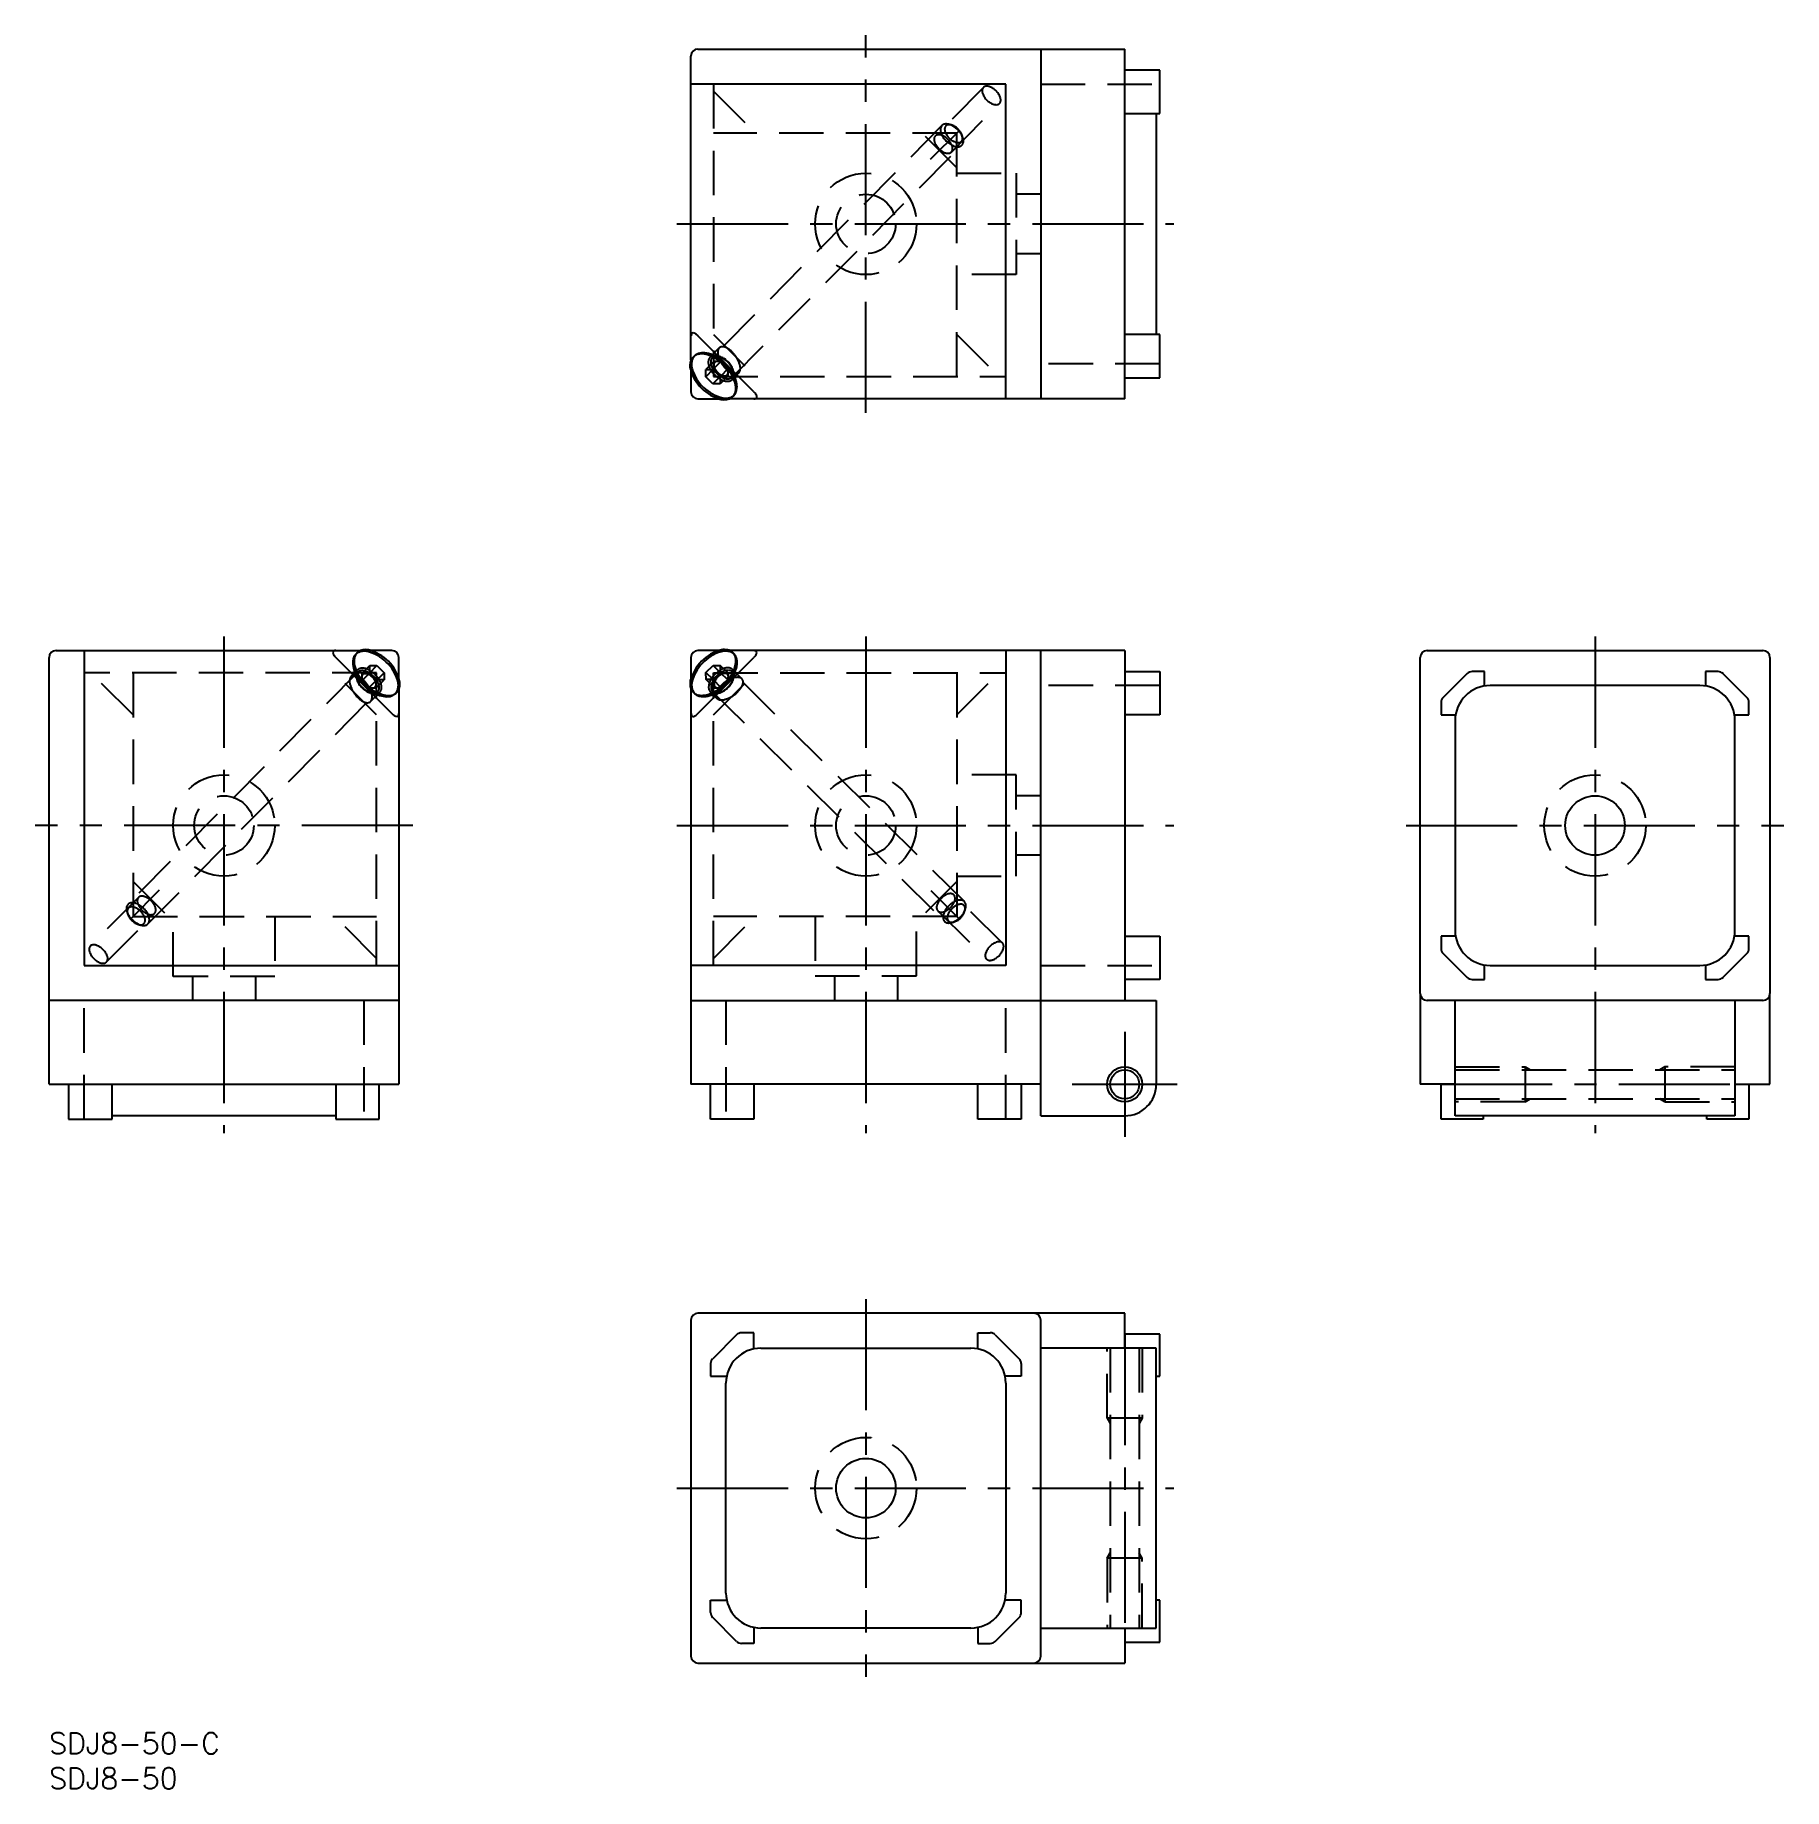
# Model space of a CAD drawing. Extents: x -2 to 248, y -8 to 243.
import ezdxf

# ---------------------------------------------------------------- set-up
doc = ezdxf.new("R2010")
doc.units = 0
doc.header["$LTSCALE"] = 0.5
doc.linetypes.add('CENTER', pattern=[50.8, 31.75, -6.35, 6.35, -6.35])
doc.linetypes.add('DASHED', pattern=[19.05, 12.7, -6.35])
for name, color, linetype in [('MSM_CENTER', 1, 'CENTER'), ('MSM_CONTINUOUS', 7, 'CONTINUOUS'), ('MSM_DASHED', 4, 'DASHED'), ('MSM_NARROW', 5, 'CONTINUOUS'), ('MSM_PART_NUMBER', 7, 'CONTINUOUS')]:
    doc.layers.add(name, color=color, linetype=linetype)
doc.styles.get("Standard").update_dxf_attribs({"font": 'txt.shx', "height": 3, "bigfont": 'bigfont.shx'})

msp = doc.modelspace()

# ---------------------------------------------------------------- linework, layer by layer
at = {"layer": 'MSM_CENTER'}
for p, q in [((116.76, 188.71), (116.76, 242.71)), ((126.01, 224.95, -1.25), (130.18, 229.13, 0.14)), ((89.76, 215.71), (160.76, 215.71)), ((25, 156.72), (25, 85.72)), ((116.76, 156.72), (116.76, 85.72)), ((220.99, 156.72), (220.99, 85.72)), ((52, 129.72), (-2, 129.72)), ((89.76, 129.72), (160.76, 129.72)), ((193.99, 129.72), (247.99, 129.72)), ((15.75, 120.47, 1.02), (11.58, 116.3, 2.4)), ((126.04, 120.44, -1.24), (130.21, 116.27, 0.15)), ((153.76, 100.22), (153.76, 85.22)), ((146.26, 92.72), (161.26, 92.72)), ((198.99, 92.72), (242.99, 92.72)), ((116.76, 62), (116.76, 8)), ((153.76, 57), (153.76, 13)), ((89.76, 35), (160.76, 35))]:
    msp.add_line(p, q, dxfattribs=at)
at = {"layer": 'MSM_CONTINUOUS'}
for p, q in [((92.76, 240.71), (153.76, 240.71)), ((141.76, 240.71), (141.76, 190.71)), ((153.76, 190.71), (153.76, 240.71)), ((91.76, 196.26), (91.76, 239.71)), ((136.76, 235.71), (91.76, 235.71)), ((136.76, 190.71), (136.76, 235.71)), ((158.76, 237.71), (153.76, 237.71)), ((158.76, 231.51), (158.76, 237.71)), ((153.76, 231.51), (158.76, 231.51)), ((158.26, 231.51), (158.26, 199.91)), ((100.76, 191.71), (92.76, 199.71)), ((158.76, 199.91), (153.76, 199.91)), ((158.76, 193.71), (158.76, 199.91)), ((95, 196.9), (93.67, 197.1)), ((91.76, 194.66), (91.76, 191.71)), ((94.88, 194.89), (93.87, 193.86)), ((93.87, 193.86), (93.87, 194.89)), ((93.87, 194.89), (94.89, 194.89)), ((94.89, 192.85), (93.87, 193.86)), ((94.89, 194.89), (95.92, 193.87)), ((95.91, 193.88), (94.89, 192.85)), ((95.92, 193.87), (95.92, 192.85)), ((98.13, 192.67), (97.93, 194)), ((153.76, 193.71), (158.76, 193.71)), ((92.76, 190.71), (95.77, 190.71)), ((95.92, 192.85), (94.89, 192.85)), ((153.76, 190.71), (97.18, 190.71)), ((0, 92.72), (0, 153.72)), ((1, 154.72), (44.59, 154.72)), ((5, 154.72), (5, 109.72)), ((41, 153.72), (49, 145.72)), ((49, 154.72), (45.99, 154.72)), ((50, 150.77), (50, 153.72)), ((91.76, 153.72), (91.76, 150.71)), ((95.71, 154.72), (92.76, 154.72)), ((92.76, 145.72), (100.76, 153.72)), ((153.76, 154.72), (97.32, 154.72)), ((136.76, 154.72), (136.76, 109.72)), ((141.76, 88.22), (141.76, 154.72)), ((153.76, 154.72), (153.76, 104.72)), ((195.99, 105.72), (195.99, 153.72)), ((196.99, 154.72), (244.99, 154.72)), ((245.99, 153.72), (245.99, 105.72)), ((43.63, 152.75), (43.84, 151.42)), ((45.85, 151.55), (46.87, 152.58)), ((45.85, 152.58), (46.87, 152.58)), ((45.85, 151.56), (45.85, 152.58)), ((46.87, 150.54), (45.85, 151.56)), ((46.87, 152.58), (47.9, 151.56)), ((47.9, 150.54), (46.87, 150.54)), ((46.88, 150.54), (47.9, 151.56)), ((47.9, 151.56), (47.9, 150.54)), ((93.9, 151.59), (94.92, 152.61)), ((94.93, 150.57), (93.9, 151.59)), ((93.91, 150.57), (93.9, 151.59)), ((94.93, 150.57), (93.91, 150.57)), ((95.94, 151.6), (94.92, 152.61)), ((94.92, 152.61), (95.94, 152.61)), ((95.94, 151.59), (94.93, 150.57)), ((95.94, 152.61), (95.94, 151.59)), ((97.96, 151.48), (98.15, 152.82)), ((153.76, 151.72), (158.76, 151.72)), ((158.76, 151.72), (158.76, 145.52)), ((202.7, 151.43), (199.28, 148.01)), ((205.19, 151.72), (203.41, 151.72)), ((205.19, 149.65), (205.19, 151.72)), ((238.58, 151.72), (236.79, 151.72)), ((236.79, 151.72), (236.79, 149.65)), ((242.7, 148.01), (239.28, 151.43)), ((46.76, 148.52), (48.1, 148.33)), ((50, 149.17), (50, 92.72)), ((91.76, 149.3), (91.76, 92.72)), ((93.73, 148.35), (95.06, 148.56)), ((235.99, 149.72), (205.99, 149.72)), ((158.76, 145.52), (153.76, 145.52)), ((198.99, 147.3), (198.99, 145.52)), ((198.99, 145.52), (201.06, 145.52)), ((240.93, 145.52), (242.99, 145.52)), ((242.99, 145.52), (242.99, 147.3)), ((200.99, 144.72), (200.99, 114.72)), ((240.99, 114.72), (240.99, 144.72)), ((153.76, 113.92), (158.76, 113.92)), ((158.76, 113.92), (158.76, 107.72)), ((201.06, 113.92), (198.99, 113.92)), ((198.99, 113.92), (198.99, 112.13)), ((242.99, 113.92), (240.93, 113.92)), ((242.99, 112.13), (242.99, 113.92)), ((199.28, 111.43), (202.7, 108.01)), ((239.28, 108.01), (242.7, 111.43)), ((5, 109.72), (50, 109.72)), ((136.76, 109.72), (91.76, 109.72)), ((205.19, 107.72), (205.19, 109.78)), ((205.99, 109.72), (235.99, 109.72)), ((236.79, 109.78), (236.79, 107.72)), ((158.76, 107.72), (153.76, 107.72)), ((195.99, 105.72), (195.99, 92.72)), ((203.41, 107.72), (205.19, 107.72)), ((236.79, 107.72), (238.58, 107.72)), ((245.99, 92.72), (245.99, 105.72)), ((50, 104.72), (0, 104.72)), ((91.76, 104.72), (158.26, 104.72)), ((158.26, 104.72), (158.26, 92.72)), ((244.99, 104.72), (196.99, 104.72)), ((200.99, 88.22), (200.99, 104.72)), ((240.99, 104.72), (240.99, 88.22)), ((0, 92.72), (50, 92.72)), ((2.8, 92.72), (2.8, 87.72)), ((9, 87.72), (9, 92.72)), ((41, 92.72), (41, 87.72)), ((47.2, 87.72), (47.2, 92.72)), ((141.76, 92.72), (91.76, 92.72)), ((94.56, 87.72), (94.56, 92.72)), ((100.76, 92.72), (100.76, 87.72)), ((132.76, 87.72), (132.76, 92.72)), ((138.96, 92.72), (138.96, 87.72)), ((200.99, 92.72), (195.99, 92.72)), ((198.99, 87.72), (198.99, 92.72)), ((240.99, 92.72), (245.99, 92.72)), ((242.99, 92.72), (242.99, 87.72)), ((41, 88.22), (9, 88.22)), ((141.76, 88.22), (153.76, 88.22)), ((240.99, 88.22), (200.99, 88.22)), ((204.99, 88.22), (204.99, 87.72)), ((236.99, 87.72), (236.99, 88.22)), ((2.8, 87.72), (9, 87.72)), ((41, 87.72), (47.2, 87.72)), ((100.76, 87.72), (94.56, 87.72)), ((138.96, 87.72), (132.76, 87.72)), ((204.99, 87.72), (198.99, 87.72)), ((242.99, 87.72), (236.99, 87.72)), ((91.76, 59), (91.76, 11)), ((153.76, 60), (92.76, 60)), ((141.76, 11), (141.76, 59)), ((153.76, 55), (153.76, 60)), ((98.27, 56.91), (94.86, 53.49)), ((100.76, 57.2), (98.98, 57.2)), ((100.76, 54.9), (100.76, 57.2)), ((132.76, 54.9), (132.76, 57.2)), ((132.76, 57.2), (134.55, 57.2)), ((135.26, 56.91), (138.67, 53.49)), ((158.76, 57), (153.76, 57)), ((158.76, 51), (158.76, 57)), ((94.56, 52.79), (94.56, 51)), ((101.76, 55), (131.76, 55)), ((138.96, 52.79), (138.96, 51)), ((158.26, 55), (141.76, 55)), ((158.26, 15), (158.26, 55)), ((94.56, 51), (96.86, 51)), ((138.96, 51), (136.66, 51)), ((158.26, 51), (158.76, 51)), ((96.76, 20), (96.76, 50)), ((136.76, 50), (136.76, 20)), ((94.56, 17.21), (94.56, 19)), ((94.56, 19), (96.86, 19)), ((138.96, 19), (136.66, 19)), ((138.96, 17.21), (138.96, 19)), ((158.76, 19), (158.26, 19)), ((158.76, 13), (158.76, 19)), ((98.27, 13.09), (94.86, 16.51)), ((100.76, 15.1), (100.76, 12.8)), ((132.76, 15.1), (132.76, 12.8)), ((135.26, 13.09), (138.67, 16.51)), ((100.76, 12.8), (98.98, 12.8)), ((131.76, 15), (101.76, 15)), ((132.76, 12.8), (134.55, 12.8)), ((141.76, 15), (158.26, 15)), ((153.76, 15), (153.76, 10)), ((153.76, 13), (158.76, 13)), ((92.76, 10), (153.76, 10))]:
    msp.add_line(p, q, dxfattribs=at)
for centre, radius in [((220.99, 129.72), 4.25), ((153.76, 92.72), 2.07), ((116.76, 35), 4.25)]:
    msp.add_circle(centre, radius, dxfattribs=at)
for centre, radius, start, end in [((92.76, 239.71), 1, 90, 180), ((92.42, 199.72), 0.656, 155.2392, 180.5944), ((92.05, 199.87), 0.254, 87.8799, 151.4591), ((92.02, 199.5), 0.624, 59.5409, 87.0824), ((91.31, 198.27), 2.05, 44.5907, 59.6217), ((94, 195.47), 2.39, 167.5287, 190.2866), ((93.06, 195.69), 1.42, 102.6939, 167.8689), ((93.3, 195.8), 1.48, 101.027, 133.4072), ((93.28, 194.74), 2.39, 80.2731, 103.0155), ((93.46, 195.17), 2.13, 89.129, 101.7705), ((93.38, 193.87), 3.43, 70.5744, 88.1507), ((92.45, 191.4), 5.83, 12.8402, 77.7155), ((92.78, 192.19), 5.21, 56.5748, 70.485), ((91.97, 190.93), 6.71, 45.0414, 56.7461), ((91.96, 190.9), 6.74, 36.3335, 45.1338), ((97.51, 196.52), 6.04, 194.1199, 256.4358), ((92.46, 191.27), 6.11, 30.0897, 36.3477), ((93.21, 191.7), 5.25, 23.1999, 30.1205), ((93.79, 191.96), 4.61, 16.3115, 23.0871), ((94.87, 192.31), 3.48, 6.3585, 15.7571), ((92.76, 191.71), 1, 180, 270), ((96.47, 193.04), 2.48, 250.2333, 289.7667), ((96.5, 193.03), 2.42, 260.4219, 282.8616), ((96.73, 192.05), 1.42, 282.6748, 347.8498), ((96.79, 192.3), 1.55, 312.2811, 355.5031), ((95.79, 192.27), 2.38, 347.5145, 9.7841), ((96, 192.43), 2.34, 353.9524, 6.6394), ((99.33, 190.25), 2.05, 30.3838, 45.4147), ((100.77, 191.36), 0.656, 269.411, 294.7662), ((100.93, 190.99), 0.254, 298.5463, 2.1255), ((100.56, 190.97), 0.624, 2.923, 30.4646), ((1, 153.72), 1, 90, 180), ((40.84, 154.44), 0.254, 118.5463, 182.1255), ((41.21, 154.46), 0.624, 182.923, 210.4646), ((42.43, 155.18), 2.05, 210.3838, 225.4147), ((40.99, 154.07), 0.656, 89.411, 114.7662), ((45.76, 153), 2.34, 173.9524, 186.6394), ((44.98, 153.13), 1.55, 132.2811, 175.5031), ((45.98, 153.16), 2.38, 167.5145, 189.7841), ((45.04, 153.38), 1.42, 102.6748, 167.8498), ((45.29, 152.38), 2.48, 70.2333, 109.7667), ((45.26, 152.4), 2.42, 80.4219, 102.8616), ((44.25, 148.91), 6.04, 14.1199, 76.4358), ((49, 153.72), 1, 0, 90), ((97.57, 148.97), 6.04, 104.1199, 166.4358), ((92.76, 153.72), 1, 90, 180), ((96.52, 152.48), 2.39, 77.5287, 100.2866), ((96.74, 153.43), 1.42, 12.6939, 77.8689), ((96.86, 153.18), 1.48, 11.027, 43.4072), ((95.79, 153.2), 2.39, 350.2731, 13.0155), ((94.93, 153.1), 3.43, 340.5744, 358.1507), ((96.22, 153.03), 2.13, 359.129, 11.7705), ((100.77, 154.06), 0.656, 65.2392, 90.5944), ((99.33, 155.18), 2.05, 314.5907, 329.6217), ((100.92, 154.44), 0.254, 357.8799, 61.4591), ((100.55, 154.46), 0.624, 329.5409, 357.0824), ((196.99, 153.72), 1, 90, 180), ((244.99, 153.72), 1, 0, 90), ((46.89, 153.11), 3.48, 186.3585, 195.7571), ((47.97, 153.46), 4.61, 196.3115, 203.0871), ((49.32, 154.03), 5.83, 192.8402, 257.7155), ((48.56, 153.73), 5.25, 203.1999, 210.1205), ((49.3, 154.15), 6.11, 210.0897, 216.3477), ((49.81, 154.52), 6.74, 216.3335, 225.1338), ((94.1, 150.01), 2.48, 160.2333, 199.7667), ((92.45, 154.04), 5.83, 282.8402, 347.7155), ((91.98, 154.52), 6.71, 315.0414, 326.7461), ((93.25, 153.7), 5.21, 326.5748, 340.485), ((203.41, 150.72), 1, 90, 135), ((238.58, 150.72), 1, 45, 90), ((49.8, 154.5), 6.71, 225.0414, 236.7461), ((48.99, 153.23), 5.21, 236.5748, 250.485), ((48.39, 151.56), 3.43, 250.5744, 268.1507), ((48.48, 150.69), 2.39, 260.2731, 283.0155), ((48.31, 150.26), 2.13, 269.129, 281.7705), ((48.46, 149.63), 1.48, 281.027, 313.4072), ((48.71, 149.74), 1.42, 282.6939, 347.8689), ((47.76, 149.96), 2.39, 347.5287, 10.2866), ((94.09, 149.98), 2.42, 170.4219, 192.8616), ((93.11, 149.75), 1.42, 192.6748, 257.8498), ((93.36, 149.7), 1.55, 222.2811, 265.5031), ((93.32, 150.7), 2.38, 257.5145, 279.7841), ((93.48, 150.48), 2.34, 263.9524, 276.6394), ((93.37, 151.61), 3.48, 276.3585, 285.7571), ((93.02, 152.69), 4.61, 286.3115, 293.0871), ((92.76, 153.28), 5.25, 293.1999, 300.1205), ((92.33, 154.02), 6.11, 300.0897, 306.3477), ((91.96, 154.53), 6.74, 306.3335, 315.1338), ((199.99, 147.3), 1, 135, 180), ((205.99, 144.72), 5, 90, 180), ((235.99, 144.72), 5, 0, 90), ((241.99, 147.3), 1, 360, 45), ((50.46, 147.16), 2.05, 224.5907, 239.6217), ((49.72, 145.56), 0.254, 267.8799, 331.4591), ((49.34, 145.71), 0.656, 335.2392, 0.5944), ((92.42, 145.71), 0.656, 179.411, 204.7662), ((92.04, 145.55), 0.254, 208.5463, 272.1255), ((91.3, 147.15), 2.05, 300.3838, 315.4147), ((49.74, 145.93), 0.624, 239.5409, 267.0824), ((92.02, 145.92), 0.624, 272.923, 300.4646), ((205.99, 114.72), 5, 180, 270), ((235.99, 114.72), 5, 270, 0), ((199.99, 112.13), 1, 180, 225), ((241.99, 112.13), 1, 315, 360), ((203.41, 108.72), 1, 225, 270), ((238.58, 108.72), 1, 270, 315), ((196.99, 105.72), 1, 180, 270), ((244.99, 105.72), 1, 270, 0), ((153.76, 92.72), 4.5, 270, 0), ((92.76, 59), 1, 90, 180), ((140.76, 59), 1, 0, 90), ((98.98, 56.2), 1, 90, 135), ((134.55, 56.2), 1, 45, 90), ((95.56, 52.79), 1, 135, 180), ((101.76, 50), 5, 90, 180), ((131.76, 50), 5, 0, 90), ((137.96, 52.79), 1, 0, 45), ((101.76, 20), 5, 180, 270), ((131.76, 20), 5, 270, 0), ((95.56, 17.21), 1, 180, 225), ((137.96, 17.21), 1, 315, 0), ((98.98, 13.8), 1, 225, 270), ((134.55, 13.8), 1, 270, 315), ((92.76, 11), 1, 180, 270), ((140.76, 11), 1, 270, 0)]:
    msp.add_arc(centre, radius, start, end, dxfattribs=at)
at = {"layer": 'MSM_DASHED'}
for p, q in [((94.96, 235.71), (94.96, 193.91)), ((141.76, 235.71), (158.76, 235.71)), ((94.96, 234.71), (100.96, 228.71)), ((133.56, 235.22), (126.68, 228.28)), ((128.98, 225.99), (135.86, 232.94)), ((127.64, 229.78), (94.79, 196.61)), ((129.76, 228.71), (94.96, 228.71)), ((129.76, 223.71), (124.76, 228.71)), ((128.98, 229.86), (128.64, 229.95)), ((129.76, 193.91), (129.76, 228.71)), ((130.64, 227.97), (130.55, 228.3)), ((97.63, 193.79), (130.48, 226.97)), ((129.76, 222.96), (138.26, 222.96)), ((138.26, 222.96), (138.26, 208.46)), ((141.76, 219.96), (138.26, 219.96)), ((141.76, 211.46), (138.26, 211.46)), ((138.26, 208.46), (129.76, 208.46)), ((94.96, 199.91), (100.96, 193.91)), ((129.76, 199.91), (135.76, 193.91)), ((91.76, 196.26), (91.76, 194.58)), ((95.02, 196.04), (93.87, 194.89)), ((95.6, 196.83), (94.24, 197.19)), ((95.8, 197.98), (94.47, 196.64)), ((96.04, 196.05), (94.89, 194.89)), ((95.6, 196.82), (95, 196.9)), ((96.04, 196.05), (95.02, 196.04)), ((95.02, 196.04), (95.02, 195.02)), ((97.06, 195.03), (96.04, 196.05)), ((158.76, 195.71), (141.76, 195.71)), ((95.02, 195.02), (94.88, 194.89)), ((94.96, 193.91), (136.76, 193.91)), ((95.02, 195.02), (96.04, 194.01)), ((96.04, 194.01), (95.91, 193.88)), ((97.06, 195.03), (95.92, 193.87)), ((97.06, 194.01), (95.92, 192.85)), ((96.04, 194.01), (97.06, 194.01)), ((97.06, 194.01), (97.06, 195.03)), ((97.67, 193.47), (98.6, 194.42)), ((97.88, 194.27), (97.77, 194.31)), ((97.88, 194.27), (97.77, 194.31)), ((97.93, 194), (97.83, 194.6)), ((98.22, 193.23), (97.85, 194.6)), ((95.77, 190.71), (97.17, 190.71)), ((45.99, 154.72), (44.59, 154.72)), ((97.31, 154.72), (95.63, 154.72)), ((46.8, 151.52), (5, 151.52)), ((12, 145.52), (6, 151.52)), ((44.13, 151.63), (11.28, 118.46)), ((12, 151.52), (12, 116.72)), ((46.8, 145.52), (40.8, 151.52)), ((44.1, 151.95), (43.16, 151.01)), ((43.54, 152.2), (43.92, 150.83)), ((43.84, 151.42), (43.93, 150.82)), ((43.88, 151.15), (44, 151.12)), ((43.88, 151.15), (44, 151.12)), ((44.7, 151.42), (45.85, 152.58)), ((44.7, 150.4), (45.85, 151.56)), ((44.7, 151.42), (44.7, 150.4)), ((45.72, 151.42), (44.7, 151.42)), ((45.72, 151.42), (45.85, 151.55)), ((46.75, 150.4), (45.72, 151.42)), ((45.72, 149.38), (46.87, 150.54)), ((46.75, 149.38), (47.9, 150.54)), ((46.75, 150.4), (46.88, 150.54)), ((46.8, 109.72), (46.8, 151.52)), ((50, 149.17), (50, 150.85)), ((91.76, 150.71), (91.76, 149.31)), ((95.06, 149.42), (93.91, 150.57)), ((95.06, 150.44), (94.93, 150.57)), ((96.09, 149.42), (94.93, 150.57)), ((94.96, 145.52), (100.96, 151.52)), ((94.96, 109.72), (94.96, 151.52)), ((94.96, 151.52), (136.76, 151.52)), ((96.08, 151.47), (95.06, 150.44)), ((95.06, 150.44), (95.06, 149.42)), ((97.1, 151.47), (95.94, 152.61)), ((96.08, 151.47), (95.94, 151.6)), ((97.1, 150.44), (95.94, 151.59)), ((97.1, 151.47), (96.08, 151.47)), ((96.09, 149.42), (97.1, 150.44)), ((97.1, 150.44), (97.1, 151.47)), ((130.84, 118.84), (97.66, 151.69)), ((99.04, 150.68), (97.69, 152.01)), ((97.87, 150.88), (97.96, 151.48)), ((97.88, 150.89), (98.24, 152.24)), ((129.76, 145.52), (135.76, 151.52)), ((129.76, 151.52), (129.76, 116.72)), ((14.12, 115.65), (46.97, 148.82)), ((44.7, 150.4), (45.72, 149.38)), ((45.72, 149.38), (46.75, 149.38)), ((45.97, 147.45), (47.29, 148.79)), ((46.17, 148.61), (46.76, 148.52)), ((46.17, 148.6), (47.52, 148.24)), ((46.75, 149.38), (46.75, 150.4)), ((94.29, 148.26), (95.65, 148.64)), ((94.53, 148.82), (95.47, 147.88)), ((94.85, 148.85), (128.02, 116)), ((95.06, 149.42), (96.09, 149.42)), ((95.06, 148.56), (95.66, 148.65)), ((95.33, 148.6), (95.36, 148.72)), ((95.33, 148.6), (95.36, 148.72)), ((158.76, 149.72), (141.76, 149.72)), ((138.26, 136.97), (129.76, 136.97)), ((138.26, 122.47), (138.26, 136.97)), ((141.76, 133.97), (138.26, 133.97)), ((141.76, 125.47), (138.26, 125.47)), ((12, 121.72), (17, 116.72)), ((129.76, 121.72), (124.76, 116.72)), ((129.76, 122.47), (138.26, 122.47)), ((12.79, 119.44), (5.9, 112.49)), ((136.28, 112.92), (129.33, 119.8)), ((130.91, 117.51), (131, 117.84)), ((8.21, 110.21), (15.08, 117.15)), ((11.12, 117.46), (11.22, 117.12)), ((12, 116.72), (46.8, 116.72)), ((12.79, 115.57), (13.12, 115.48)), ((17.75, 108.12), (17.75, 116.72)), ((32.25, 116.72), (32.25, 108.12)), ((46.8, 110.72), (40.8, 116.72)), ((94.96, 110.72), (100.96, 116.72)), ((129.76, 116.72), (94.96, 116.72)), ((109.51, 116.72), (109.51, 108.22)), ((124.01, 108.22), (124.01, 116.72)), ((127.04, 117.51), (134, 110.62)), ((129.02, 115.84), (129.36, 115.94)), ((32.25, 108.12), (17.75, 108.12)), ((20.5, 108.12), (20.5, 104.72)), ((29.5, 108.12), (29.5, 104.72)), ((109.51, 108.22), (124.01, 108.22)), ((112.26, 108.22), (112.26, 104.72)), ((121.26, 108.22), (121.26, 104.72)), ((141.76, 109.72), (158.76, 109.72)), ((5, 87.72), (5, 104.72)), ((45, 104.72), (45, 87.72)), ((96.76, 104.72), (96.76, 87.72)), ((136.76, 87.72), (136.76, 104.72)), ((200.99, 95.22), (210.99, 95.22)), ((200.99, 94.79), (240.99, 94.79)), ((210.99, 95.22), (210.99, 90.22)), ((210.99, 95.22), (211.74, 94.79)), ((230.99, 95.22), (230.24, 94.79)), ((230.99, 95.22), (230.99, 90.22)), ((240.99, 95.22), (230.99, 95.22)), ((200.99, 90.65), (240.99, 90.65)), ((210.99, 90.22), (211.74, 90.65)), ((230.99, 90.22), (230.24, 90.65)), ((210.99, 90.22), (200.99, 90.22)), ((230.99, 90.22), (240.99, 90.22)), ((151.26, 45), (151.26, 55)), ((151.7, 55), (151.7, 15)), ((155.83, 55), (155.83, 15)), ((156.26, 55), (156.26, 45)), ((156.26, 45), (151.26, 45)), ((151.26, 45), (151.7, 44.25)), ((156.26, 45), (155.83, 44.25)), ((151.26, 25), (151.7, 25.75)), ((156.26, 25), (155.83, 25.75)), ((151.26, 25), (151.26, 15)), ((156.26, 25), (151.26, 25)), ((156.26, 15), (156.26, 25))]:
    msp.add_line(p, q, dxfattribs=at)
for centre, radius in [((116.76, 215.71), 7.25), ((116.76, 215.71), 4.25), ((25, 129.72), 7.25), ((116.76, 129.72), 7.25), ((220.99, 129.72), 7.25), ((25, 129.72), 4.25), ((116.76, 129.72), 4.25), ((116.76, 35), 7.25)]:
    msp.add_circle(centre, radius, dxfattribs=at)
for centre, radius, start, end in [((133.98, 234.8), 0.598, 92.0824, 178.4794), ((134.63, 234.74), 1.25, 176.6483, 199.9453), ((135.86, 235.24), 2.57, 201.0285, 249.5333), ((134.05, 234.15), 1.25, 70.6385, 93.8915), ((133.56, 232.92), 2.57, 21.0285, 69.5333), ((135.44, 233.36), 0.598, 272.0824, 358.4794), ((134.79, 233.42), 1.25, 356.6701, 19.9235), ((135.37, 234.01), 1.25, 250.6629, 273.8671), ((127.1, 227.86), 0.594, 110.6926, 176.8171), ((127.2, 227.41), 1.04, 67.372, 106.9968), ((128.98, 229.19), 1.56, 176.8173, 200.8663), ((128.16, 229.26), 0.738, 92.0042, 178.5576), ((130.49, 229.82), 3.19, 201.6899, 248.8719), ((126.75, 226.1), 2.44, 44.2454, 69.4894), ((128.6, 229.32), 0.577, 92.9212, 177.6406), ((129.24, 229.26), 1.22, 176.2198, 201.2123), ((130.43, 229.76), 2.51, 201.895, 248.6667), ((128.24, 228.44), 1.56, 69.6952, 93.7447), ((128.67, 228.7), 1.2, 69.0768, 94.6146), ((127.63, 226.93), 3.19, 21.6899, 68.8719), ((128.18, 227.49), 2.51, 21.895, 68.6667), ((129.4, 227.98), 1.19, 355.9068, 21.5253), ((127.96, 227.81), 1.45, 176.9036, 213.3776), ((129, 228.32), 2.6, 210.1903, 251.6271), ((128.52, 227.13), 1.33, 254.9251, 264.4436), ((128.49, 226.8), 0.988, 264.3928, 275.9823), ((126.84, 226.08), 2.38, 20.2326, 46.033), ((128.55, 226.43), 0.617, 274.1895, 314.3124), ((128.58, 226.38), 0.555, 315.3808, 332.4059), ((128.21, 226.51), 0.952, 335.8486, 24.3388), ((129.89, 228.33), 1.59, 249.9161, 273.5238), ((129.95, 228.56), 1.22, 249.3436, 274.3478), ((129.96, 227.48), 0.738, 272.0042, 358.5576), ((130.01, 227.92), 0.577, 272.9212, 357.6406), ((129.11, 227.55), 1.59, 357.0238, 20.6598), ((96.2, 197.58), 0.565, 115.2566, 135.3301), ((96.23, 197.51), 0.648, 96.6587, 114.9762), ((96.26, 197.26), 0.898, 81.8661, 96.6022), ((96.2, 196.84), 1.32, 70.5616, 81.962), ((95.99, 196.22), 1.98, 61.7481, 70.6118), ((94.09, 195.62), 2.26, 158.544, 195.1798), ((93.26, 195.88), 1.38, 134.3864, 156.0159), ((95.13, 196.02), 0.898, 136.8762, 179.1904), ((96.16, 196), 1.94, 179.0056, 205.5347), ((95.96, 196), 1.38, 171.0384, 198.0987), ((95.34, 196.08), 0.756, 136.2548, 170.2136), ((97.61, 196.61), 3.14, 199.3406, 251.2211), ((95.49, 195.57), 0.475, 85.4806, 185.0812), ((95.5, 194.95), 1.1, 66.3043, 88.8228), ((97.03, 197.34), 1.45, 171.955, 183.4353), ((98.19, 197.44), 2.61, 184.1857, 204.1181), ((96.55, 197.41), 0.96, 157.8645, 171.9573), ((94.52, 193.49), 3.51, 18.4778, 72.084), ((96.29, 197.51), 0.679, 140.0904, 157.8421), ((99.64, 198), 4.16, 202.9746, 210.8777), ((94.81, 193.79), 3.15, 19.638, 70.9238), ((95.12, 194.1), 2.03, 24.3024, 66.0289), ((99.88, 198.14), 4.44, 210.7927, 218.7052), ((95.62, 195.56), 2.73, 54.7503, 61.5024), ((94.96, 194.67), 3.84, 36.8452, 54.3441), ((94.89, 194.5), 4, 14.6865, 38.22), ((97.75, 196.74), 6.08, 196.2896, 256.4303), ((97.73, 196.73), 3.67, 205.2766, 245.2851), ((96.12, 195.56), 1.11, 181.7238, 205.7186), ((96.97, 195.96), 2.04, 205.528, 245.0338), ((96.58, 195.14), 1.13, 245.1237, 268.5408), ((97.02, 195.2), 1.98, 245.3058, 271.2775), ((99.54, 197.82), 3.98, 218.2294, 234.1971), ((96.59, 194.48), 0.475, 265.3767, 5.0747), ((97.01, 194.95), 1.38, 252.418, 279.5684), ((95.94, 194.49), 1.12, 1.9676, 23.6674), ((97.05, 194.12), 0.899, 271.3978, 313.6592), ((98.46, 196.31), 2.12, 233.8377, 250.7558), ((97.11, 194.33), 0.749, 280.1812, 314.474), ((97.07, 194.32), 0.771, 316.535, 351.9107), ((96.46, 194.4), 1.39, 352.3068, 18.6235), ((98.14, 195.23), 0.987, 255.1359, 276.0646), ((98.18, 194.85), 0.608, 276.2423, 344.0583), ((97.26, 195.1), 1.56, 344.6515, 15.5133), ((96.68, 192.77), 1.98, 259.7105, 305.4229), ((45.08, 152.66), 1.98, 79.7105, 125.4229), ((44.01, 148.69), 6.08, 16.2896, 76.4303), ((97.79, 148.73), 6.08, 106.2896, 166.4303), ((96.68, 152.39), 2.26, 68.544, 105.1798), ((96.94, 153.22), 1.38, 44.3864, 66.0159), ((44.51, 150.33), 1.56, 164.6515, 195.5133), ((43.59, 150.58), 0.608, 96.2423, 164.0583), ((43.63, 150.2), 0.987, 75.1359, 96.0646), ((45.31, 151.03), 1.39, 172.3068, 198.6235), ((47.25, 151.94), 3.51, 198.4778, 252.084), ((44.69, 151.1), 0.771, 136.535, 171.9107), ((46.95, 151.64), 3.15, 199.638, 250.9238), ((43.3, 149.12), 2.12, 53.8377, 70.7558), ((44.72, 151.3), 0.899, 91.3978, 133.6592), ((44.66, 151.1), 0.749, 100.1812, 134.474), ((44.75, 150.48), 1.38, 72.418, 99.5684), ((42.22, 147.6), 3.98, 38.2294, 54.1971), ((44.74, 150.23), 1.98, 65.3058, 91.2775), ((45.17, 150.95), 0.475, 85.3767, 185.0747), ((45.82, 150.94), 1.12, 181.9676, 203.6674), ((46.64, 151.33), 2.03, 204.3024, 246.0289), ((44.16, 148.82), 3.14, 19.3406, 71.2211), ((45.18, 150.29), 1.13, 65.1237, 88.5408), ((44.03, 148.69), 3.67, 25.2766, 65.2851), ((44.8, 149.47), 2.04, 25.528, 65.0338), ((97.79, 148.75), 3.67, 115.2766, 155.2851), ((97.66, 148.88), 3.14, 109.3406, 161.2211), ((97.02, 149.52), 2.04, 115.528, 155.0338), ((94.54, 151.97), 3.51, 288.4778, 342.084), ((94.84, 151.67), 3.15, 289.638, 340.9238), ((95.16, 151.36), 2.03, 294.3024, 336.0289), ((96.62, 150.36), 1.11, 91.7238, 115.7186), ((97.06, 150.32), 1.94, 89.0056, 115.5347), ((96.63, 150.99), 0.475, 355.4806, 95.0812), ((97.05, 150.52), 1.38, 81.0384, 108.0987), ((99.05, 146.85), 4.16, 112.9746, 120.8777), ((96, 150.98), 1.1, 336.3043, 358.8228), ((97.08, 151.36), 0.898, 46.8762, 89.1904), ((97.14, 151.15), 0.756, 46.2548, 80.2136), ((98.5, 148.29), 2.61, 94.1857, 114.1181), ((98.39, 149.45), 1.45, 81.955, 93.4353), ((98.46, 149.93), 0.96, 67.8645, 81.9573), ((98.57, 150.19), 0.679, 50.0904, 67.8421), ((98.64, 150.28), 0.565, 25.2566, 45.3301), ((98.56, 150.25), 0.648, 6.6587, 24.9762), ((46.88, 150.93), 4, 194.6865, 218.22), ((46.81, 150.76), 3.84, 216.8452, 234.3441), ((41.89, 147.29), 4.44, 30.7927, 38.7052), ((42.13, 147.43), 4.16, 22.9746, 30.8777), ((46.26, 150.48), 1.1, 246.3043, 268.8228), ((43.58, 147.99), 2.61, 4.1857, 24.1181), ((44.73, 148.09), 1.45, 351.955, 3.4353), ((46.27, 149.86), 0.475, 265.4806, 5.0812), ((45.64, 149.86), 1.11, 1.7238, 25.7186), ((46.43, 149.34), 0.756, 316.2548, 350.2136), ((45.81, 149.43), 1.38, 351.0384, 18.0987), ((46.64, 149.4), 0.898, 316.8762, 359.1904), ((45.6, 149.42), 1.94, 359.0056, 25.5347), ((48.51, 149.54), 1.38, 314.3864, 336.0159), ((47.67, 149.81), 2.26, 338.544, 15.1798), ((93.83, 149.8), 1.98, 169.7105, 215.4229), ((96.26, 149.46), 1.98, 155.3058, 181.2775), ((95.18, 149.44), 0.899, 181.3978, 223.6592), ((96.01, 149.47), 1.38, 162.418, 189.5684), ((95.38, 149.37), 0.749, 190.1812, 224.474), ((95.38, 149.41), 0.771, 226.535, 261.9107), ((96.2, 149.9), 1.13, 155.1237, 178.5408), ((95.54, 149.89), 0.475, 175.3767, 275.0747), ((95.46, 150.02), 1.39, 262.3068, 288.6235), ((96.28, 148.34), 0.987, 165.1359, 186.0646), ((95.91, 148.31), 0.608, 186.2423, 254.0583), ((97.36, 148.02), 2.12, 143.8377, 160.7558), ((95.54, 150.54), 1.12, 271.9676, 293.6674), ((98.88, 146.94), 3.98, 128.2294, 144.1971), ((99.19, 146.6), 4.44, 120.7927, 128.7052), ((95.55, 151.6), 4, 284.6865, 308.22), ((95.73, 151.53), 3.84, 306.8452, 324.3441), ((96.62, 150.86), 2.73, 324.7503, 331.5024), ((97.28, 150.5), 1.98, 331.7481, 340.6118), ((97.9, 150.28), 1.32, 340.5616, 351.962), ((98.31, 150.22), 0.898, 351.8661, 6.6022), ((46.14, 149.86), 2.73, 234.7503, 241.5024), ((45.78, 149.21), 1.98, 241.7481, 250.6118), ((45.56, 148.59), 1.32, 250.5616, 261.962), ((45.5, 148.17), 0.898, 261.8661, 276.6022), ((45.53, 147.92), 0.648, 276.6587, 294.9762), ((45.56, 147.84), 0.565, 295.2566, 315.3301), ((45.47, 147.92), 0.679, 320.0904, 337.8421), ((45.21, 148.02), 0.96, 337.8645, 351.9573), ((96.15, 149.22), 1.56, 254.6515, 285.5133), ((11.81, 117.94), 0.738, 92.0042, 178.5576), ((12.65, 117.88), 1.59, 177.0238, 200.6598), ((11.75, 117.5), 0.577, 92.9212, 177.6406), ((11.81, 116.86), 1.22, 69.3436, 94.3478), ((11.88, 117.09), 1.59, 69.9161, 93.5238), ((11.33, 115.67), 2.51, 21.895, 68.6667), ((11.27, 115.61), 3.19, 21.6899, 68.8719), ((13.56, 118.92), 0.952, 155.8486, 204.3388), ((13.18, 119.05), 0.555, 135.3808, 152.4059), ((14.93, 119.35), 2.38, 200.2326, 226.033), ((13.22, 119), 0.617, 94.1895, 134.3124), ((13.28, 118.63), 0.988, 84.3928, 95.9823), ((13.24, 118.29), 1.33, 74.9251, 84.4436), ((12.77, 117.11), 2.6, 30.1903, 71.6271), ((13.81, 117.62), 1.45, 356.9036, 33.3776), ((128.19, 117.96), 1.33, 164.9251, 174.4436), ((127.85, 117.99), 0.988, 174.3928, 185.9823), ((127.49, 117.94), 0.617, 184.1895, 224.3124), ((129.38, 117.49), 2.6, 120.1903, 161.6271), ((130.87, 115.99), 3.19, 111.6899, 158.8719), ((127.13, 119.65), 2.38, 290.2326, 316.033), ((128.87, 118.53), 1.45, 86.9036, 123.3776), ((130.81, 116.05), 2.51, 111.895, 158.6667), ((127.15, 119.74), 2.44, 314.2454, 339.4894), ((128.91, 119.38), 0.594, 20.6926, 86.8171), ((128.47, 119.28), 1.04, 337.372, 16.9968), ((130.25, 117.5), 1.56, 86.8173, 110.8663), ((130.32, 117.24), 1.22, 86.2198, 111.2123), ((130.32, 118.32), 0.738, 2.0042, 88.5576), ((130.38, 117.88), 0.577, 2.9212, 87.6406), ((129.76, 117.81), 1.2, 339.0768, 4.6146), ((129.5, 118.24), 1.56, 339.6952, 3.7447), ((12.36, 117.44), 1.19, 175.9068, 201.5253), ((14.13, 118.5), 3.19, 201.6899, 248.8719), ((13.58, 117.94), 2.51, 201.895, 248.6667), ((13.1, 116.72), 1.2, 249.0768, 274.6146), ((13.52, 116.99), 1.56, 249.6952, 273.7447), ((13.16, 116.11), 0.577, 272.9212, 357.6406), ((15.02, 119.33), 2.44, 224.2454, 249.4894), ((13.6, 116.17), 0.738, 272.0042, 358.5576), ((12.52, 116.16), 1.22, 356.2198, 21.2123), ((14.57, 118.01), 1.04, 247.372, 286.9968), ((12.78, 116.23), 1.56, 356.8173, 20.8663), ((14.66, 117.57), 0.594, 290.6926, 356.8171), ((127.43, 117.9), 0.555, 225.3808, 242.4059), ((127.57, 118.28), 0.952, 245.8486, 294.3388), ((129.39, 116.6), 1.59, 159.9161, 183.5238), ((128.54, 116.52), 0.738, 182.0042, 268.5576), ((129.62, 116.53), 1.22, 159.3436, 184.3478), ((128.98, 116.47), 0.577, 182.9212, 267.6406), ((128.6, 117.37), 1.59, 267.0238, 290.6598), ((129.04, 117.08), 1.19, 265.9068, 291.5253), ((127.99, 118.85), 3.19, 291.6899, 338.8719), ((128.54, 118.3), 2.51, 291.895, 338.6667), ((136.3, 110.62), 2.57, 111.0285, 159.5333), ((135.8, 111.85), 1.25, 86.6483, 109.9453), ((135.86, 112.5), 0.598, 2.0824, 88.4794), ((6.33, 112.07), 0.598, 92.0824, 178.4794), ((6.98, 112.01), 1.25, 176.6701, 199.9235), ((8.2, 112.51), 2.57, 201.0285, 249.5333), ((6.39, 111.41), 1.25, 70.6629, 93.8671), ((5.9, 110.18), 2.57, 21.0285, 69.5333), ((7.78, 110.63), 0.598, 272.0824, 358.4794), ((7.14, 110.68), 1.25, 356.6483, 19.9453), ((135.07, 111.11), 1.25, 160.6629, 183.8671), ((134.42, 111.05), 0.598, 182.0824, 268.4794), ((134.47, 111.69), 1.25, 266.6701, 289.9235), ((133.98, 112.92), 2.57, 291.0285, 339.5333), ((135.21, 112.44), 1.25, 340.6385, 3.8915), ((7.72, 111.27), 1.25, 250.6385, 273.8915)]:
    msp.add_arc(centre, radius, start, end, dxfattribs=at)
at = {"layer": 'MSM_NARROW'}
msp.add_circle((153.76, 92.72), 2.5, dxfattribs=at)

# ---------------------------------------------------------------- texts
at = {"layer": 'MSM_PART_NUMBER'}
for s, p in [('SDJ8-50-C', (0, -3)), ('SDJ8-50', (0, -8))]:
    msp.add_text(s, height=3, dxfattribs=at).set_placement(p)

doc.saveas('drawing.dxf')
